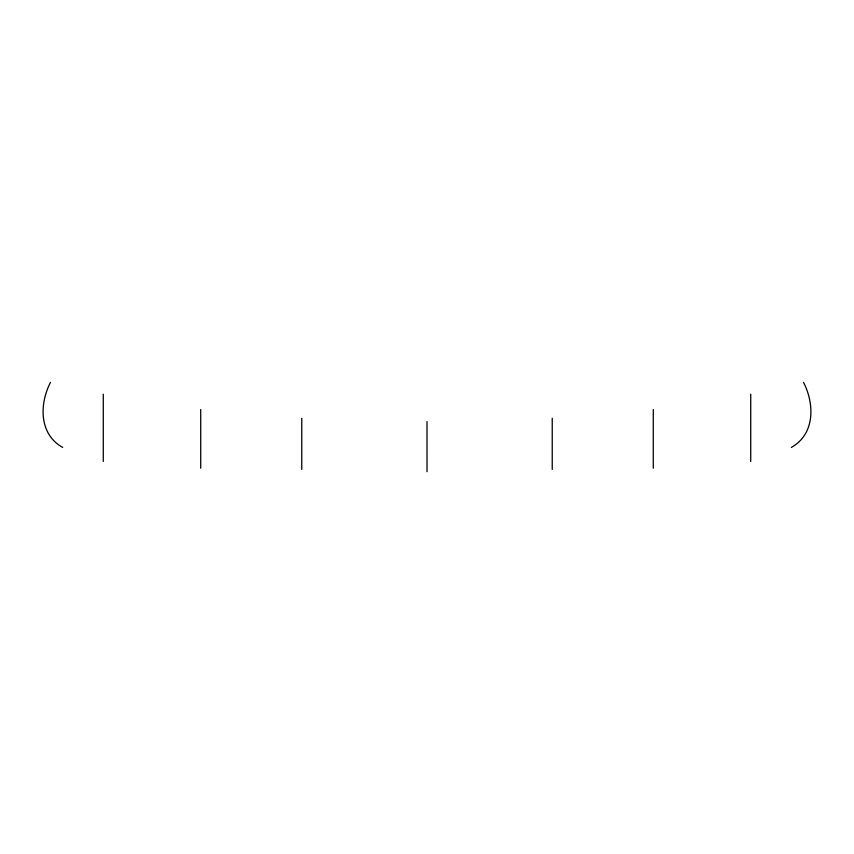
<?xml version="1.0" encoding="UTF-8"?>
<svg xmlns="http://www.w3.org/2000/svg" width="854" height="854" viewBox="0 0 854 854"><rect width="100%" height="100%" fill="white"/><g stroke="black" fill="none" stroke-linecap="round" stroke-linejoin="round"><path stroke-width="1.28" d="M427.011 471.686L427 421.556M50.525 382.314C39.337 403.793 38.846 434.227 62.684 447.411M791.316 447.411C815.154 434.227 814.663 403.793 803.475 382.314M750.73 394.174L750.73 461.448M653.278 409.525L653.278 468.227M552.239 418.268L552.239 469.401M301.761 418.268L301.761 469.401M200.722 409.525L200.722 468.227M103.27 394.174L103.27 461.448"/></g></svg>
